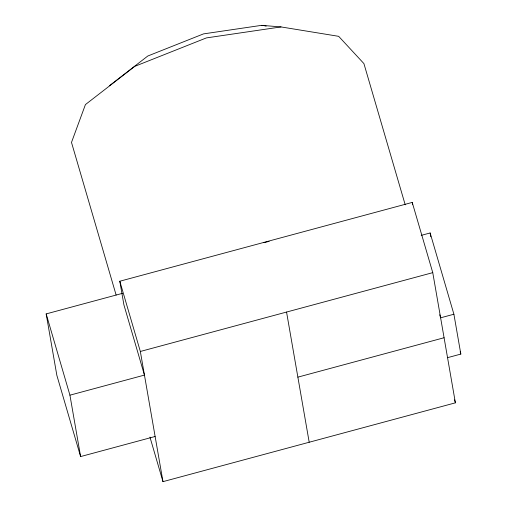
<?xml version="1.0" encoding="UTF-8"?>
<svg xmlns="http://www.w3.org/2000/svg" width="507" height="507" viewBox="0 0 507 507"><rect width="100%" height="100%" fill="white"/><g stroke="black" fill="none" stroke-linecap="round" stroke-linejoin="round"><path stroke-width="0.76" d="M109.392 85.765L147.803 56.011L203.497 33.893L261.555 25.35L281.011 26.928L338.67 36.327L363.918 63.597L405.22 204.834M263.824 242.695L269.122 241.37M155.123 436.483L80.607 456.573L69.934 395.175L144.451 375.091L123.911 304.859L119.804 281.233L412.229 202.42L432.763 272.646L455.4 402.831L162.981 481.65L149.952 437.097M80.607 456.573L56.847 375.307L46.169 313.909L122.637 293.3M421.216 235.368L430.139 232.967L453.904 314.232L460.831 354.082L447.548 357.663M162.981 481.65L140.338 351.465L432.763 272.646M453.904 314.232L440.615 317.813L439.734 314.79M297.869 377.145L444.081 337.738M281.011 26.928L206.387 37.911L134.799 66.341L85.423 104.588L71.493 142.416L116.128 295.049M261.555 25.35L263.101 25.604M264.648 25.857L266.194 26.104M460.166 351.807L460.831 354.082M454.519 399.808L455.4 402.831M119.804 281.233L140.338 351.465M46.169 313.909L69.934 395.175M430.139 232.967L430.804 236.794M412.229 202.42L412.635 204.752M286.55 312.052L309.194 442.243"/></g></svg>
